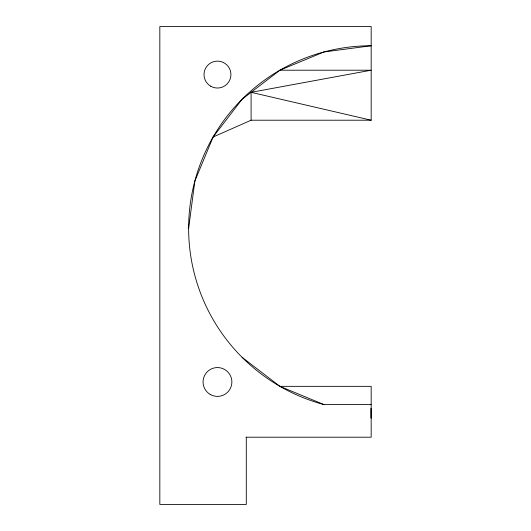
<?xml version="1.0" encoding="UTF-8"?>
<svg xmlns="http://www.w3.org/2000/svg" width="531" height="531" viewBox="0 0 531 531"><rect width="100%" height="100%" fill="white"/><g stroke="black" fill="none" stroke-linecap="round" stroke-linejoin="round"><path stroke-width="0.8" d="M371.169 404.569L323.93 404.569A182.511 182.511 0 0 1 371.169 45.759L323.93 51.978L279.91 70.211L242.109 99.217L213.104 137.018L194.87 181.038L188.651 228.277L188.16 228.277M213.104 137.018L251.09 120.212L371.169 120.212L371.169 26.55L159.831 26.55L159.831 504.45L246.291 504.45L246.291 437.205M251.09 120.212L251.09 92.328L371.169 70.211L279.91 70.211M242.109 357.336L279.91 386.336L371.169 386.336L371.169 437.205L246.012 437.205M251.09 92.328L371.169 120.212M279.91 386.336L323.93 404.569M371.169 408.392L371.169 417.997L371.169 408.392M210.747 86.228A13.448 13.448 0 0 0 230.919 74.579A13.448 13.448 0 0 0 210.747 62.937A13.448 13.448 0 0 0 210.747 86.228M210.263 394.453A14.41 14.41 0 0 0 231.881 381.975A14.41 14.41 0 0 0 210.263 369.496A14.41 14.41 0 0 0 210.263 394.453"/></g></svg>
